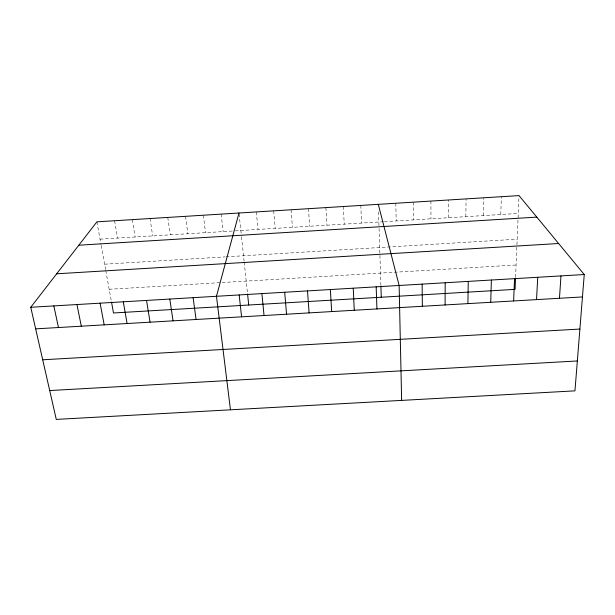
<?xml version="1.0" encoding="UTF-8"?>
<svg xmlns="http://www.w3.org/2000/svg" width="615" height="615" viewBox="0 0 615 615"><rect width="100%" height="100%" fill="white"/><g stroke="black" fill="none" stroke-linecap="round" stroke-linejoin="round"><path stroke-width="0.46" stroke-dasharray="3.08 2.31" d="M448.397 217.741L448.489 199.99M465.832 216.672L466.093 198.891M483.29 215.596L483.713 197.799M500.771 214.52L501.363 196.7M515.578 277.265L516.915 245.693M516.954 244.762L519.029 195.601M100.061 239.166L234.33 230.909M235.261 230.848L383.429 221.738M384.344 221.677L518.276 213.443M104.619 264.189L225.159 256.886M226.074 256.832L517.192 239.197M109.186 289.273L516.1 264.996M96.909 221.838L101.044 244.562M101.206 245.462L105.603 269.601M105.765 270.5L111.353 301.204M114.59 220.739L117.58 238.09M132.294 219.64L135.123 237.006M150.014 218.533L152.689 235.929M167.764 217.433L170.27 234.845M185.538 216.326L187.883 233.762M203.334 215.219L205.51 232.678M221.146 214.112L223.168 231.594M239.089 213.928L241.418 235.96M241.511 236.867L244.094 261.237M244.193 262.144L247.468 293.14M256.324 211.929L258.016 229.449M273.683 210.853L275.22 228.388M291.064 209.769L292.44 227.335M308.469 208.685L309.683 226.274M325.896 207.609L326.942 225.213M343.339 206.525L344.231 224.144M360.813 205.433L361.535 223.084M378.54 211.791L379.04 227.519M379.071 228.434L380.877 285.237M395.814 203.257L396.214 220.946M413.349 202.174L413.588 219.878M430.907 201.082L430.984 218.809"/><path stroke-width="0.92" d="M445.106 304.955L445.183 282.754M467.9 303.625L468.269 281.393M490.739 302.288L491.385 280.025M513.61 300.958L514.547 278.657M515.539 278.195L515.07 289.365L113.498 312.974L111.523 302.103M536.526 299.62L537.741 277.28M559.473 298.275L560.972 275.904M584.25 274.528L574.956 390.856L56.273 419.399L30.75 307.277L96.909 221.838L519.029 195.601L584.25 274.528L30.75 307.277M238.989 213.005L216.465 296.292L230.456 409.813M78.812 245.208L536.81 217.118M56.672 273.798L558.62 243.509M35.662 328.856L582.459 296.937M42.704 359.79L579.891 329.056M49.707 390.556L577.347 360.967M378.302 204.349L399.135 285.483L401.633 400.396M53.828 305.916L58.463 327.526M76.944 304.548L81.303 326.188M100.099 303.172L104.189 324.851M123.292 301.804L127.105 323.513M146.524 300.428L150.06 322.175M169.802 299.051L173.053 320.838M193.11 297.675L196.085 319.493M239.166 294.946L241.587 316.833M247.568 294.055L248.729 305.025M261.905 293.601L264.05 315.526M284.684 292.256L286.552 314.211M307.5 290.903L309.091 312.897M330.355 289.55L331.67 311.574M353.241 288.197L354.278 310.252M376.172 286.844L376.934 308.93M380.908 286.16L381.262 297.23M422.144 284.122L422.344 306.285"/></g></svg>
